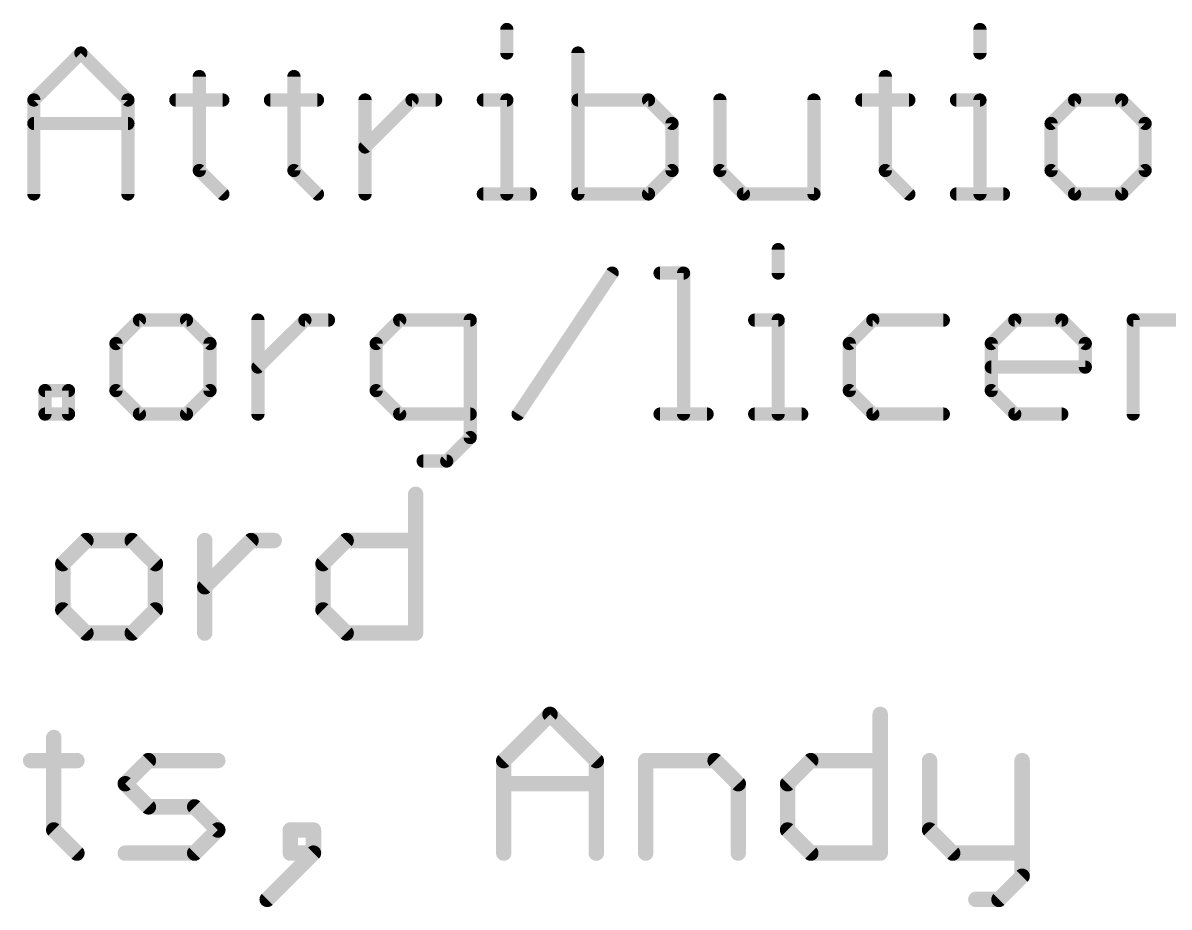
# Model space of a CAD drawing. Extents: x -42 to 65, y -11 to 21.
# Drawn here: x 14.25 to 27.47, y -10.69 to -0.49 of the extents above; entities that cross this region are included whole.
import ezdxf

# ---------------------------------------------------------------- set-up
doc = ezdxf.new("R2010")
doc.units = 0
doc.layers.add('51', color=53, linetype='CONTINUOUS')

msp = doc.modelspace()

# ---------------------------------------------------------------- linework, layer by layer
at = {"layer": '51'}
for points, const_width in [([(19.8307, -0.5656), (19.8307, -0.8368)], 0.1524), ([(25.2879, -0.5656), (25.2879, -0.8368)], 0.1524), ([(14.3752, -1.3791), (14.9176, -0.8368)], 0.1524), ([(14.9176, -0.8368), (15.4599, -1.3791)], 0.1524), ([(20.651, -0.8368), (20.651, -2.4638)], 0.1524), ([(16.2836, -1.108), (16.2836, -2.1926)], 0.1524), ([(17.375, -1.108), (17.375, -2.1926)], 0.1524), ([(24.1965, -1.108), (24.1965, -2.1926)], 0.1524), ([(14.3752, -2.4638), (14.3752, -1.3791)], 0.1524), ([(15.4599, -1.3791), (15.4599, -2.4638)], 0.1524), ([(16.0124, -1.3791), (16.5547, -1.3791)], 0.1524), ([(17.1038, -1.3791), (17.6462, -1.3791)], 0.1524), ([(18.1953, -2.4638), (18.1953, -1.3791)], 0.1524), ([(18.1953, -1.9215), (18.7376, -1.3791)], 0.1524), ([(18.7376, -1.3791), (19.0088, -1.3791)], 0.1524), ([(19.5596, -1.3791), (19.8307, -1.3791)], 0.1524), ([(19.8307, -1.3791), (19.8307, -2.4638)], 0.1524), ([(21.4645, -1.3791), (20.651, -1.3791)], 0.1524), ([(21.7357, -1.6503), (21.4645, -1.3791)], 0.1524), ([(22.2882, -1.3791), (22.2882, -2.1926)], 0.1524), ([(23.3728, -2.4638), (23.3728, -1.3791)], 0.1524), ([(23.9253, -1.3791), (24.4676, -1.3791)], 0.1524), ([(25.0167, -1.3791), (25.2879, -1.3791)], 0.1524), ([(25.2879, -1.3791), (25.2879, -2.4638)], 0.1524), ([(26.3793, -1.3791), (26.1082, -1.6503)], 0.1524), ([(26.9217, -1.3791), (26.3793, -1.3791)], 0.1524), ([(27.1928, -1.6503), (26.9217, -1.3791)], 0.1524), ([(14.3752, -1.6503), (15.4599, -1.6503)], 0.1524), ([(21.7357, -2.1926), (21.7357, -1.6503)], 0.1524), ([(26.1082, -1.6503), (26.1082, -2.1926)], 0.1524), ([(27.1928, -2.1926), (27.1928, -1.6503)], 0.1524), ([(16.2836, -2.1926), (16.5547, -2.4638)], 0.1524), ([(17.375, -2.1926), (17.6462, -2.4638)], 0.1524), ([(21.4645, -2.4638), (21.7357, -2.1926)], 0.1524), ([(22.2882, -2.1926), (22.5593, -2.4638)], 0.1524), ([(24.1965, -2.1926), (24.4676, -2.4638)], 0.1524), ([(26.1082, -2.1926), (26.3793, -2.4638)], 0.1524), ([(26.9217, -2.4638), (27.1928, -2.1926)], 0.1524), ([(19.5596, -2.4638), (20.1019, -2.4638)], 0.1524), ([(20.651, -2.4638), (21.4645, -2.4638)], 0.1524), ([(22.5593, -2.4638), (23.3728, -2.4638)], 0.1524), ([(25.0167, -2.4638), (25.5591, -2.4638)], 0.1524), ([(26.3793, -2.4638), (26.9217, -2.4638)], 0.1524), ([(22.9606, -3.1056), (22.9606, -3.3768)], 0.1524), ([(19.9608, -5.0038), (21.0455, -3.3768)], 0.1524), ([(21.598, -3.3768), (21.8691, -3.3768)], 0.1524), ([(21.8691, -3.3768), (21.8691, -5.0038)], 0.1524), ([(15.5934, -3.9191), (15.3222, -4.1903)], 0.1524), ([(16.1357, -3.9191), (15.5934, -3.9191)], 0.1524), ([(16.4069, -4.1903), (16.1357, -3.9191)], 0.1524), ([(16.9594, -5.0038), (16.9594, -3.9191)], 0.1524), ([(16.9594, -4.4615), (17.5017, -3.9191)], 0.1524), ([(17.5017, -3.9191), (17.7729, -3.9191)], 0.1524), ([(18.5948, -3.9191), (18.3237, -4.1903)], 0.1524), ([(19.4083, -3.9191), (18.5948, -3.9191)], 0.1524), ([(19.4083, -5.275), (19.4083, -3.9191)], 0.1524), ([(22.6894, -3.9191), (22.9606, -3.9191)], 0.1524), ([(22.9606, -3.9191), (22.9606, -5.0038)], 0.1524), ([(24.052, -3.9191), (23.7809, -4.1903)], 0.1524), ([(24.8655, -3.9191), (24.052, -3.9191)], 0.1524), ([(25.418, -4.1903), (25.6892, -3.9191)], 0.1524), ([(25.6892, -3.9191), (26.2315, -3.9191)], 0.1524), ([(26.2315, -3.9191), (26.5027, -4.1903)], 0.1524), ([(27.0552, -5.0038), (27.0552, -3.9191)], 0.1524), ([(27.0552, -3.9191), (27.8687, -3.9191)], 0.1524), ([(15.3222, -4.1903), (15.3222, -4.7326)], 0.1524), ([(16.4069, -4.7326), (16.4069, -4.1903)], 0.1524), ([(18.3237, -4.1903), (18.3237, -4.7326)], 0.1524), ([(23.7809, -4.1903), (23.7809, -4.7326)], 0.1524), ([(25.418, -4.7326), (25.418, -4.1903)], 0.1524), ([(26.5027, -4.1903), (26.5027, -4.4615)], 0.1524), ([(26.5027, -4.4615), (25.418, -4.4615)], 0.1524), ([(14.5036, -5.0038), (14.5036, -4.7326)], 0.1524), ([(14.5036, -4.7326), (14.7748, -4.7326)], 0.1524), ([(14.7748, -4.7326), (14.7748, -5.0038)], 0.1524), ([(15.3222, -4.7326), (15.5934, -5.0038)], 0.1524), ([(16.1357, -5.0038), (16.4069, -4.7326)], 0.1524), ([(18.3237, -4.7326), (18.5948, -5.0038)], 0.1524), ([(23.7809, -4.7326), (24.052, -5.0038)], 0.1524), ([(25.6892, -5.0038), (25.418, -4.7326)], 0.1524), ([(14.7748, -5.0038), (14.5036, -5.0038)], 0.1524), ([(15.5934, -5.0038), (16.1357, -5.0038)], 0.1524), ([(18.5948, -5.0038), (19.4083, -5.0038)], 0.1524), ([(21.598, -5.0038), (22.1403, -5.0038)], 0.1524), ([(22.6894, -5.0038), (23.2317, -5.0038)], 0.1524), ([(24.052, -5.0038), (24.8655, -5.0038)], 0.1524), ([(26.2315, -5.0038), (25.6892, -5.0038)], 0.1524), ([(19.1372, -5.5461), (19.4083, -5.275)], 0.1524), ([(18.866, -5.5461), (19.1372, -5.5461)], 0.1524), ([(18.7781, -5.9295), (18.7781, -7.5311)], 0.1778), ([(14.9759, -6.4634), (14.7089, -6.7303)], 0.1778), ([(15.5097, -6.4634), (14.9759, -6.4634)], 0.1778), ([(15.7767, -6.7303), (15.5097, -6.4634)], 0.1778), ([(16.3461, -7.5311), (16.3461, -6.4634)], 0.1778), ([(16.3461, -6.9972), (16.88, -6.4634)], 0.1778), ([(16.88, -6.4634), (17.1469, -6.4634)], 0.1778), ([(17.7104, -6.7303), (17.9773, -6.4634)], 0.1778), ([(17.9773, -6.4634), (18.7781, -6.4634)], 0.1778), ([(14.7089, -6.7303), (14.7089, -7.2642)], 0.1778), ([(15.7767, -7.2642), (15.7767, -6.7303)], 0.1778), ([(17.7104, -7.2642), (17.7104, -6.7303)], 0.1778), ([(14.7089, -7.2642), (14.9759, -7.5311)], 0.1778), ([(15.5097, -7.5311), (15.7767, -7.2642)], 0.1778), ([(17.9773, -7.5311), (17.7104, -7.2642)], 0.1778), ([(14.9759, -7.5311), (15.5097, -7.5311)], 0.1778), ([(18.7781, -7.5311), (17.9773, -7.5311)], 0.1778), ([(19.795, -9.0034), (20.3288, -8.4695)], 0.1778), ([(20.3288, -8.4695), (20.8627, -9.0034)], 0.1778), ([(24.137, -8.4695), (24.137, -10.0711)], 0.1778), ([(14.6047, -8.7365), (14.6047, -9.8042)], 0.1778), ([(14.3378, -9.0034), (14.8716, -9.0034)], 0.1778), ([(15.4292, -9.2703), (15.6961, -9.0034)], 0.1778), ([(15.6961, -9.0034), (16.4969, -9.0034)], 0.1778), ([(19.795, -10.0711), (19.795, -9.0034)], 0.1778), ([(20.8627, -9.0034), (20.8627, -10.0711)], 0.1778), ([(21.4321, -10.0711), (21.4321, -9.0034)], 0.1778), ([(21.4321, -9.0034), (22.2329, -9.0034)], 0.1778), ([(22.2329, -9.0034), (22.4998, -9.2703)], 0.1778), ([(23.0693, -9.2703), (23.3362, -9.0034)], 0.1778), ([(23.3362, -9.0034), (24.137, -9.0034)], 0.1778), ([(24.7064, -9.0034), (24.7064, -9.8042)], 0.1778), ([(25.7741, -9.0034), (25.7741, -10.338)], 0.1778), ([(15.6961, -9.5372), (15.4292, -9.2703)], 0.1778), ([(19.795, -9.2703), (20.8627, -9.2703)], 0.1778), ([(22.4998, -9.2703), (22.4998, -10.0711)], 0.1778), ([(23.0693, -9.8042), (23.0693, -9.2703)], 0.1778), ([(16.23, -9.5372), (15.6961, -9.5372)], 0.1778), ([(16.4969, -9.8042), (16.23, -9.5372)], 0.1778), ([(14.6047, -9.8042), (14.8716, -10.0711)], 0.1778), ([(16.23, -10.0711), (16.4969, -9.8042)], 0.1778), ([(17.6002, -9.8042), (17.3333, -9.8042)], 0.1778), ([(17.3333, -9.8042), (17.3333, -10.0711)], 0.1778), ([(17.6002, -10.0711), (17.6002, -9.8042)], 0.1778), ([(23.3362, -10.0711), (23.0693, -9.8042)], 0.1778), ([(24.7064, -9.8042), (24.9734, -10.0711)], 0.1778), ([(15.4292, -10.0711), (16.23, -10.0711)], 0.1778), ([(17.0664, -10.605), (17.6002, -10.0711)], 0.1778), ([(17.3333, -10.0711), (17.6002, -10.0711)], 0.1778), ([(24.137, -10.0711), (23.3362, -10.0711)], 0.1778), ([(24.9734, -10.0711), (25.7741, -10.0711)], 0.1778), ([(25.7741, -10.338), (25.5072, -10.605)], 0.1778), ([(25.5072, -10.605), (25.2403, -10.605)], 0.1778)]:
    msp.add_lwpolyline(points, dxfattribs=dict(at, const_width=const_width))
for points, const_width in [([(19.8688, -0.5656, 1), (19.7926, -0.5656)], 0.0762), ([(25.326, -0.5656, 1), (25.2498, -0.5656)], 0.0762), ([(14.9445, -0.8099, 1), (14.8906, -0.8638)], 0.0762), ([(14.9445, -0.8638, 1), (14.8906, -0.8099)], 0.0762), ([(20.6891, -0.8368, 1), (20.6129, -0.8368)], 0.0762), ([(19.7926, -0.8368, 1), (19.8688, -0.8368)], 0.0762), ([(25.2498, -0.8368, 1), (25.326, -0.8368)], 0.0762), ([(16.3217, -1.108, 1), (16.2455, -1.108)], 0.0762), ([(17.4131, -1.108, 1), (17.3369, -1.108)], 0.0762), ([(24.2346, -1.108, 1), (24.1584, -1.108)], 0.0762), ([(14.4133, -1.3791, 1), (14.3371, -1.3791)], 0.0762), ([(14.3483, -1.3522, 1), (14.4022, -1.4061)], 0.0762), ([(15.498, -1.3791, 1), (15.4218, -1.3791)], 0.0762), ([(15.4329, -1.4061, 1), (15.4868, -1.3522)], 0.0762), ([(16.0124, -1.341, 1), (16.0124, -1.4172)], 0.0762), ([(16.5547, -1.4172, 1), (16.5547, -1.341)], 0.0762), ([(17.1038, -1.341, 1), (17.1038, -1.4172)], 0.0762), ([(17.6462, -1.4172, 1), (17.6462, -1.341)], 0.0762), ([(18.2334, -1.3791, 1), (18.1572, -1.3791)], 0.0762), ([(18.7376, -1.341, 1), (18.7376, -1.4172)], 0.0762), ([(18.7645, -1.4061, 1), (18.7106, -1.3522)], 0.0762), ([(19.0088, -1.4172, 1), (19.0088, -1.341)], 0.0762), ([(19.5596, -1.341, 1), (19.5596, -1.4172)], 0.0762), ([(19.8688, -1.3791, 1), (19.7926, -1.3791)], 0.0762), ([(19.8307, -1.4172, 1), (19.8307, -1.341)], 0.0762), ([(20.651, -1.341, 1), (20.651, -1.4172)], 0.0762), ([(21.4914, -1.3522, 1), (21.4375, -1.4061)], 0.0762), ([(21.4645, -1.4172, 1), (21.4645, -1.341)], 0.0762), ([(22.3263, -1.3791, 1), (22.2501, -1.3791)], 0.0762), ([(23.4109, -1.3791, 1), (23.3347, -1.3791)], 0.0762), ([(23.9253, -1.341, 1), (23.9253, -1.4172)], 0.0762), ([(24.4676, -1.4172, 1), (24.4676, -1.341)], 0.0762), ([(25.0167, -1.341, 1), (25.0167, -1.4172)], 0.0762), ([(25.326, -1.3791, 1), (25.2498, -1.3791)], 0.0762), ([(25.2879, -1.4172, 1), (25.2879, -1.341)], 0.0762), ([(26.3793, -1.341, 1), (26.3793, -1.4172)], 0.0762), ([(26.4063, -1.4061, 1), (26.3524, -1.3522)], 0.0762), ([(26.9486, -1.3522, 1), (26.8947, -1.4061)], 0.0762), ([(26.9217, -1.4172, 1), (26.9217, -1.341)], 0.0762), ([(14.3752, -1.6122, 1), (14.3752, -1.6884)], 0.0762), ([(15.4599, -1.6884, 1), (15.4599, -1.6122)], 0.0762), ([(21.7738, -1.6503, 1), (21.6976, -1.6503)], 0.0762), ([(21.7087, -1.6772, 1), (21.7626, -1.6234)], 0.0762), ([(26.1463, -1.6503, 1), (26.0701, -1.6503)], 0.0762), ([(26.0812, -1.6234, 1), (26.1351, -1.6772)], 0.0762), ([(27.2309, -1.6503, 1), (27.1547, -1.6503)], 0.0762), ([(27.1659, -1.6772, 1), (27.2198, -1.6234)], 0.0762), ([(18.1683, -1.8945, 1), (18.2222, -1.9484)], 0.0762), ([(16.3105, -2.1657, 1), (16.2566, -2.2196)], 0.0762), ([(16.2455, -2.1926, 1), (16.3217, -2.1926)], 0.0762), ([(17.4019, -2.1657, 1), (17.348, -2.2196)], 0.0762), ([(17.3369, -2.1926, 1), (17.4131, -2.1926)], 0.0762), ([(21.6976, -2.1926, 1), (21.7738, -2.1926)], 0.0762), ([(21.7626, -2.2196, 1), (21.7087, -2.1657)], 0.0762), ([(22.3151, -2.1657, 1), (22.2612, -2.2196)], 0.0762), ([(22.2501, -2.1926, 1), (22.3263, -2.1926)], 0.0762), ([(24.2234, -2.1657, 1), (24.1695, -2.2196)], 0.0762), ([(24.1584, -2.1926, 1), (24.2346, -2.1926)], 0.0762), ([(26.1351, -2.1657, 1), (26.0812, -2.2196)], 0.0762), ([(26.0701, -2.1926, 1), (26.1463, -2.1926)], 0.0762), ([(27.1547, -2.1926, 1), (27.2309, -2.1926)], 0.0762), ([(27.2198, -2.2196, 1), (27.1659, -2.1657)], 0.0762), ([(14.3371, -2.4638, 1), (14.4133, -2.4638)], 0.0762), ([(15.4218, -2.4638, 1), (15.498, -2.4638)], 0.0762), ([(16.5278, -2.4907, 1), (16.5817, -2.4369)], 0.0762), ([(17.6192, -2.4907, 1), (17.6731, -2.4369)], 0.0762), ([(18.1572, -2.4638, 1), (18.2334, -2.4638)], 0.0762), ([(19.5596, -2.4257, 1), (19.5596, -2.5019)], 0.0762), ([(19.7926, -2.4638, 1), (19.8688, -2.4638)], 0.0762), ([(20.1019, -2.5019, 1), (20.1019, -2.4257)], 0.0762), ([(20.651, -2.4257, 1), (20.651, -2.5019)], 0.0762), ([(20.6129, -2.4638, 1), (20.6891, -2.4638)], 0.0762), ([(21.4376, -2.4369, 1), (21.4914, -2.4907)], 0.0762), ([(21.4645, -2.5019, 1), (21.4645, -2.4257)], 0.0762), ([(22.5593, -2.4257, 1), (22.5593, -2.5019)], 0.0762), ([(22.5324, -2.4907, 1), (22.5863, -2.4369)], 0.0762), ([(23.3347, -2.4638, 1), (23.4109, -2.4638)], 0.0762), ([(23.3728, -2.5019, 1), (23.3728, -2.4257)], 0.0762), ([(24.4407, -2.4907, 1), (24.4946, -2.4369)], 0.0762), ([(25.0167, -2.4257, 1), (25.0167, -2.5019)], 0.0762), ([(25.2498, -2.4638, 1), (25.326, -2.4638)], 0.0762), ([(25.5591, -2.5019, 1), (25.5591, -2.4257)], 0.0762), ([(26.3793, -2.4257, 1), (26.3793, -2.5019)], 0.0762), ([(26.3524, -2.4907, 1), (26.4063, -2.4369)], 0.0762), ([(26.8947, -2.4369, 1), (26.9486, -2.4907)], 0.0762), ([(26.9217, -2.5019, 1), (26.9217, -2.4257)], 0.0762), ([(22.9987, -3.1056, 1), (22.9225, -3.1056)], 0.0762), ([(21.0772, -3.3979, 1), (21.0138, -3.3557)], 0.0762), ([(21.598, -3.3387, 1), (21.598, -3.4149)], 0.0762), ([(21.9072, -3.3768, 1), (21.831, -3.3768)], 0.0762), ([(21.8691, -3.4149, 1), (21.8691, -3.3387)], 0.0762), ([(22.9225, -3.3768, 1), (22.9987, -3.3768)], 0.0762), ([(15.5934, -3.881, 1), (15.5934, -3.9572)], 0.0762), ([(15.6203, -3.9461, 1), (15.5664, -3.8922)], 0.0762), ([(16.1627, -3.8922, 1), (16.1088, -3.9461)], 0.0762), ([(16.1357, -3.9572, 1), (16.1357, -3.881)], 0.0762), ([(16.9975, -3.9191, 1), (16.9213, -3.9191)], 0.0762), ([(17.5017, -3.881, 1), (17.5017, -3.9572)], 0.0762), ([(17.5286, -3.9461, 1), (17.4748, -3.8922)], 0.0762), ([(17.7729, -3.9572, 1), (17.7729, -3.881)], 0.0762), ([(18.5948, -3.881, 1), (18.5948, -3.9572)], 0.0762), ([(18.6218, -3.9461, 1), (18.5679, -3.8922)], 0.0762), ([(19.4464, -3.9191, 1), (19.3702, -3.9191)], 0.0762), ([(19.4083, -3.9572, 1), (19.4083, -3.881)], 0.0762), ([(22.6894, -3.881, 1), (22.6894, -3.9572)], 0.0762), ([(22.9987, -3.9191, 1), (22.9225, -3.9191)], 0.0762), ([(22.9606, -3.9572, 1), (22.9606, -3.881)], 0.0762), ([(24.052, -3.881, 1), (24.052, -3.9572)], 0.0762), ([(24.079, -3.9461, 1), (24.0251, -3.8922)], 0.0762), ([(24.8655, -3.9572, 1), (24.8655, -3.881)], 0.0762), ([(25.6892, -3.881, 1), (25.6892, -3.9572)], 0.0762), ([(25.7161, -3.9461, 1), (25.6622, -3.8922)], 0.0762), ([(26.2584, -3.8922, 1), (26.2046, -3.9461)], 0.0762), ([(26.2315, -3.9572, 1), (26.2315, -3.881)], 0.0762), ([(27.0933, -3.9191, 1), (27.0171, -3.9191)], 0.0762), ([(27.0552, -3.881, 1), (27.0552, -3.9572)], 0.0762), ([(15.3603, -4.1903, 1), (15.2841, -4.1903)], 0.0762), ([(15.2953, -4.1634, 1), (15.3492, -4.2172)], 0.0762), ([(16.445, -4.1903, 1), (16.3688, -4.1903)], 0.0762), ([(16.3799, -4.2172, 1), (16.4338, -4.1634)], 0.0762), ([(18.3618, -4.1903, 1), (18.2856, -4.1903)], 0.0762), ([(18.2967, -4.1634, 1), (18.3506, -4.2172)], 0.0762), ([(23.819, -4.1903, 1), (23.7428, -4.1903)], 0.0762), ([(23.7539, -4.1634, 1), (23.8078, -4.2172)], 0.0762), ([(25.4561, -4.1903, 1), (25.3799, -4.1903)], 0.0762), ([(25.3911, -4.1634, 1), (25.445, -4.2172)], 0.0762), ([(26.5408, -4.1903, 1), (26.4646, -4.1903)], 0.0762), ([(26.4757, -4.2172, 1), (26.5296, -4.1634)], 0.0762), ([(16.9324, -4.4345, 1), (16.9863, -4.4884)], 0.0762), ([(25.418, -4.4234, 1), (25.418, -4.4996)], 0.0762), ([(26.4646, -4.4615, 1), (26.5408, -4.4615)], 0.0762), ([(26.5027, -4.4996, 1), (26.5027, -4.4234)], 0.0762), ([(14.5417, -4.7326, 1), (14.4655, -4.7326)], 0.0762), ([(14.5036, -4.6945, 1), (14.5036, -4.7707)], 0.0762), ([(14.8129, -4.7326, 1), (14.7367, -4.7326)], 0.0762), ([(14.7748, -4.7707, 1), (14.7748, -4.6945)], 0.0762), ([(15.3492, -4.7057, 1), (15.2953, -4.7596)], 0.0762), ([(15.2841, -4.7326, 1), (15.3603, -4.7326)], 0.0762), ([(16.3688, -4.7326, 1), (16.445, -4.7326)], 0.0762), ([(16.4338, -4.7596, 1), (16.3799, -4.7057)], 0.0762), ([(18.3506, -4.7057, 1), (18.2967, -4.7596)], 0.0762), ([(18.2856, -4.7326, 1), (18.3618, -4.7326)], 0.0762), ([(23.8078, -4.7057, 1), (23.7539, -4.7596)], 0.0762), ([(23.7428, -4.7326, 1), (23.819, -4.7326)], 0.0762), ([(25.445, -4.7057, 1), (25.3911, -4.7596)], 0.0762), ([(25.3799, -4.7326, 1), (25.4561, -4.7326)], 0.0762), ([(14.5036, -4.9657, 1), (14.5036, -5.0419)], 0.0762), ([(14.4655, -5.0038, 1), (14.5417, -5.0038)], 0.0762), ([(14.7367, -5.0038, 1), (14.8129, -5.0038)], 0.0762), ([(14.7748, -5.0419, 1), (14.7748, -4.9657)], 0.0762), ([(15.5934, -4.9657, 1), (15.5934, -5.0419)], 0.0762), ([(15.5664, -5.0307, 1), (15.6203, -4.9769)], 0.0762), ([(16.1088, -4.9769, 1), (16.1626, -5.0307)], 0.0762), ([(16.1357, -5.0419, 1), (16.1357, -4.9657)], 0.0762), ([(16.9213, -5.0038, 1), (16.9975, -5.0038)], 0.0762), ([(18.5948, -4.9657, 1), (18.5948, -5.0419)], 0.0762), ([(18.5679, -5.0307, 1), (18.6218, -4.9769)], 0.0762), ([(19.4083, -5.0419, 1), (19.4083, -4.9657)], 0.0762), ([(19.9291, -4.9827, 1), (19.9925, -5.0249)], 0.0762), ([(21.598, -4.9657, 1), (21.598, -5.0419)], 0.0762), ([(21.831, -5.0038, 1), (21.9072, -5.0038)], 0.0762), ([(22.1403, -5.0419, 1), (22.1403, -4.9657)], 0.0762), ([(22.6894, -4.9657, 1), (22.6894, -5.0419)], 0.0762), ([(22.9225, -5.0038, 1), (22.9987, -5.0038)], 0.0762), ([(23.2317, -5.0419, 1), (23.2317, -4.9657)], 0.0762), ([(24.052, -4.9657, 1), (24.052, -5.0419)], 0.0762), ([(24.0251, -5.0307, 1), (24.079, -4.9769)], 0.0762), ([(24.8655, -5.0419, 1), (24.8655, -4.9657)], 0.0762), ([(25.6892, -4.9657, 1), (25.6892, -5.0419)], 0.0762), ([(25.6622, -5.0307, 1), (25.7161, -4.9769)], 0.0762), ([(26.2315, -5.0419, 1), (26.2315, -4.9657)], 0.0762), ([(27.0171, -5.0038, 1), (27.0933, -5.0038)], 0.0762), ([(19.3702, -5.275, 1), (19.4464, -5.275)], 0.0762), ([(19.4353, -5.3019, 1), (19.3814, -5.248)], 0.0762), ([(18.866, -5.508, 1), (18.866, -5.5842)], 0.0762), ([(19.1102, -5.5192, 1), (19.1641, -5.5731)], 0.0762), ([(19.1372, -5.5842, 1), (19.1372, -5.508)], 0.0762), ([(18.8226, -5.9295, 1), (18.7337, -5.9295)], 0.0889), ([(14.9759, -6.4189, 1), (14.9759, -6.5078)], 0.0889), ([(15.0073, -6.4948, 1), (14.9444, -6.432)], 0.0889), ([(15.5412, -6.432, 1), (15.4783, -6.4948)], 0.0889), ([(15.5097, -6.5078, 1), (15.5097, -6.4189)], 0.0889), ([(16.3906, -6.4634, 1), (16.3017, -6.4634)], 0.0889), ([(16.88, -6.4189, 1), (16.88, -6.5078)], 0.0889), ([(16.9114, -6.4948, 1), (16.8485, -6.432)], 0.0889), ([(17.1469, -6.5078, 1), (17.1469, -6.4189)], 0.0889), ([(17.9773, -6.4189, 1), (17.9773, -6.5078)], 0.0889), ([(18.0088, -6.4948, 1), (17.9459, -6.432)], 0.0889), ([(18.7781, -6.5078, 1), (18.7781, -6.4189)], 0.0889), ([(14.7534, -6.7303, 1), (14.6645, -6.7303)], 0.0889), ([(14.6775, -6.6989, 1), (14.7404, -6.7617)], 0.0889), ([(15.8211, -6.7303, 1), (15.7322, -6.7303)], 0.0889), ([(15.7452, -6.7617, 1), (15.8081, -6.6989)], 0.0889), ([(17.7549, -6.7303, 1), (17.6659, -6.7303)], 0.0889), ([(17.679, -6.6989, 1), (17.7418, -6.7617)], 0.0889), ([(16.3147, -6.9658, 1), (16.3775, -7.0287)], 0.0889), ([(14.7404, -7.2327, 1), (14.6775, -7.2956)], 0.0889), ([(14.6645, -7.2642, 1), (14.7534, -7.2642)], 0.0889), ([(15.7322, -7.2642, 1), (15.8211, -7.2642)], 0.0889), ([(15.8081, -7.2956, 1), (15.7452, -7.2327)], 0.0889), ([(17.6659, -7.2642, 1), (17.7549, -7.2642)], 0.0889), ([(17.7418, -7.2327, 1), (17.679, -7.2956)], 0.0889), ([(14.9759, -7.4867, 1), (14.9759, -7.5756)], 0.0889), ([(14.9444, -7.5625, 1), (15.0073, -7.4997)], 0.0889), ([(15.4783, -7.4997, 1), (15.5412, -7.5625)], 0.0889), ([(15.5097, -7.5756, 1), (15.5097, -7.4867)], 0.0889), ([(16.3017, -7.5311, 1), (16.3906, -7.5311)], 0.0889), ([(17.9773, -7.4867, 1), (17.9773, -7.5756)], 0.0889), ([(17.9459, -7.5625, 1), (18.0088, -7.4997)], 0.0889), ([(18.7337, -7.5311, 1), (18.8226, -7.5311)], 0.0889), ([(18.7781, -7.5756, 1), (18.7781, -7.4867)], 0.0889), ([(20.3602, -8.4381, 1), (20.2974, -8.501)], 0.0889), ([(20.3602, -8.501, 1), (20.2974, -8.4381)], 0.0889), ([(24.1814, -8.4695, 1), (24.0925, -8.4695)], 0.0889), ([(14.6492, -8.7365, 1), (14.5603, -8.7365)], 0.0889), ([(14.3378, -8.9589, 1), (14.3378, -9.0478)], 0.0889), ([(14.8716, -9.0478, 1), (14.8716, -8.9589)], 0.0889), ([(15.6961, -8.9589, 1), (15.6961, -9.0478)], 0.0889), ([(15.7276, -9.0348, 1), (15.6647, -8.972)], 0.0889), ([(16.4969, -9.0478, 1), (16.4969, -8.9589)], 0.0889), ([(19.8394, -9.0034, 1), (19.7505, -9.0034)], 0.0889), ([(19.7635, -8.972, 1), (19.8264, -9.0348)], 0.0889), ([(20.9071, -9.0034, 1), (20.8182, -9.0034)], 0.0889), ([(20.8312, -9.0348, 1), (20.8941, -8.972)], 0.0889), ([(21.4766, -9.0034, 1), (21.3877, -9.0034)], 0.0889), ([(21.4321, -8.9589, 1), (21.4321, -9.0478)], 0.0889), ([(22.2643, -8.972, 1), (22.2015, -9.0348)], 0.0889), ([(22.2329, -9.0478, 1), (22.2329, -8.9589)], 0.0889), ([(23.3362, -8.9589, 1), (23.3362, -9.0478)], 0.0889), ([(23.3676, -9.0348, 1), (23.3048, -8.972)], 0.0889), ([(24.137, -9.0478, 1), (24.137, -8.9589)], 0.0889), ([(24.7509, -9.0034, 1), (24.662, -9.0034)], 0.0889), ([(25.8186, -9.0034, 1), (25.7297, -9.0034)], 0.0889), ([(15.4606, -9.2389, 1), (15.3978, -9.3017)], 0.0889), ([(15.3978, -9.2389, 1), (15.4606, -9.3017)], 0.0889), ([(19.795, -9.2259, 1), (19.795, -9.3148)], 0.0889), ([(20.8627, -9.3148, 1), (20.8627, -9.2259)], 0.0889), ([(22.5443, -9.2703, 1), (22.4554, -9.2703)], 0.0889), ([(22.4684, -9.3017, 1), (22.5313, -9.2389)], 0.0889), ([(23.1137, -9.2703, 1), (23.0248, -9.2703)], 0.0889), ([(23.0378, -9.2389, 1), (23.1007, -9.3017)], 0.0889), ([(15.6961, -9.4928, 1), (15.6961, -9.5817)], 0.0889), ([(15.6647, -9.5687, 1), (15.7276, -9.5058)], 0.0889), ([(16.2614, -9.5058, 1), (16.1986, -9.5687)], 0.0889), ([(16.23, -9.5817, 1), (16.23, -9.4928)], 0.0889), ([(14.6361, -9.7727, 1), (14.5733, -9.8356)], 0.0889), ([(14.5603, -9.8042, 1), (14.6492, -9.8042)], 0.0889), ([(16.5284, -9.8356, 1), (16.4655, -9.7727)], 0.0889), ([(16.4655, -9.8356, 1), (16.5284, -9.7727)], 0.0889), ([(17.3777, -9.8042, 1), (17.2888, -9.8042)], 0.0889), ([(17.3333, -9.7597, 1), (17.3333, -9.8486)], 0.0889), ([(17.6447, -9.8042, 1), (17.5558, -9.8042)], 0.0889), ([(17.6002, -9.8486, 1), (17.6002, -9.7597)], 0.0889), ([(23.1007, -9.7727, 1), (23.0378, -9.8356)], 0.0889), ([(23.0248, -9.8042, 1), (23.1137, -9.8042)], 0.0889), ([(24.7379, -9.7727, 1), (24.675, -9.8356)], 0.0889), ([(24.662, -9.8042, 1), (24.7509, -9.8042)], 0.0889), ([(14.8402, -10.1025, 1), (14.9031, -10.0397)], 0.0889), ([(15.4292, -10.0267, 1), (15.4292, -10.1156)], 0.0889), ([(16.1986, -10.0397, 1), (16.2614, -10.1025)], 0.0889), ([(16.23, -10.1156, 1), (16.23, -10.0267)], 0.0889), ([(17.2888, -10.0711, 1), (17.3777, -10.0711)], 0.0889), ([(17.3333, -10.0267, 1), (17.3333, -10.1156)], 0.0889), ([(17.5558, -10.0711, 1), (17.6447, -10.0711)], 0.0889), ([(17.6317, -10.1025, 1), (17.5688, -10.0397)], 0.0889), ([(17.6002, -10.1156, 1), (17.6002, -10.0267)], 0.0889), ([(19.7505, -10.0711, 1), (19.8394, -10.0711)], 0.0889), ([(20.8182, -10.0711, 1), (20.9071, -10.0711)], 0.0889), ([(21.3877, -10.0711, 1), (21.4766, -10.0711)], 0.0889), ([(22.4554, -10.0711, 1), (22.5443, -10.0711)], 0.0889), ([(23.3362, -10.0267, 1), (23.3362, -10.1156)], 0.0889), ([(23.3048, -10.1025, 1), (23.3676, -10.0397)], 0.0889), ([(24.0925, -10.0711, 1), (24.1814, -10.0711)], 0.0889), ([(24.137, -10.1156, 1), (24.137, -10.0267)], 0.0889), ([(24.9734, -10.0267, 1), (24.9734, -10.1156)], 0.0889), ([(24.9419, -10.1025, 1), (25.0048, -10.0397)], 0.0889), ([(25.7741, -10.1156, 1), (25.7741, -10.0267)], 0.0889), ([(25.7297, -10.338, 1), (25.8186, -10.338)], 0.0889), ([(25.8056, -10.3695, 1), (25.7427, -10.3066)], 0.0889), ([(17.0349, -10.5735, 1), (17.0978, -10.6364)], 0.0889), ([(25.2403, -10.5605, 1), (25.2403, -10.6494)], 0.0889), ([(25.4758, -10.5735, 1), (25.5386, -10.6364)], 0.0889), ([(25.5072, -10.6494, 1), (25.5072, -10.5605)], 0.0889)]:
    msp.add_lwpolyline(points, format="xyb", dxfattribs=dict(at, const_width=const_width))

doc.saveas('drawing.dxf')
